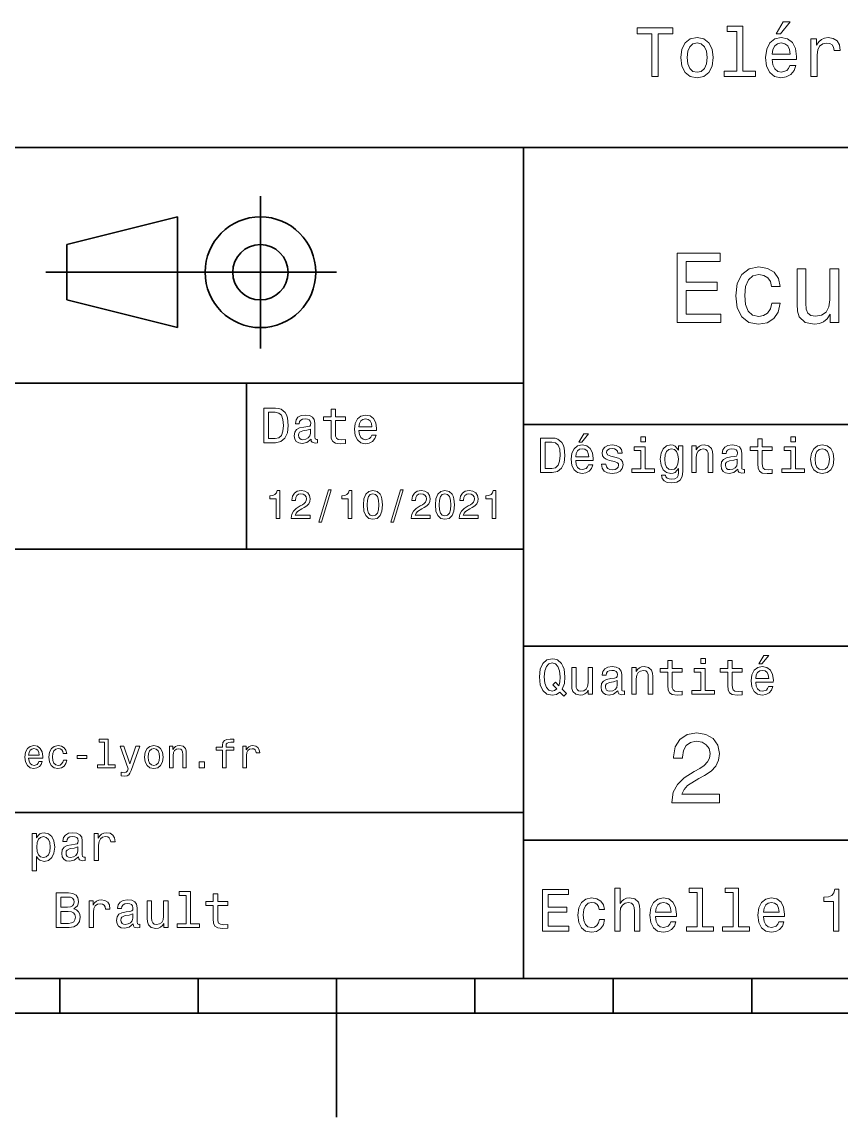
# Model space of a CAD drawing. Extents: x 0 to 297, y 0 to 210.
# Drawn here: x 125.8 to 185, y 0 to 79.1 of the extents above; entities that cross this region are included whole.
import ezdxf

# ---------------------------------------------------------------- set-up
doc = ezdxf.new("R2010")
doc.units = 0

msp = doc.modelspace()

# ---------------------------------------------------------------- linework, layer by layer
at = {"color": 7, "lineweight": 35}
for p, q in [((97, 70), (287, 70)), ((162, 10), (162, 70)), ((127.5, 61), (148.5, 61)), ((97, 53), (162, 53)), ((162, 50), (287, 50)), ((97, 41), (162, 41)), ((162, 34), (287, 34)), ((97, 22), (162, 22)), ((162, 20), (287, 20)), ((10, 10), (287, 10)), ((97, 10), (287, 10)), ((98.5, 7.5), (198.5, 7.5))]:
    msp.add_line(p, q, dxfattribs=at)
at = {"color": 7, "lineweight": 35, "ltscale": 0.275}
msp.add_line((143, 55.5), (143, 66.5), dxfattribs=at)
at = {"color": 7, "lineweight": 35, "ltscale": 0.206155}
for p, q in [((129, 63), (137, 65)), ((137, 57), (129, 59))]:
    msp.add_line(p, q, dxfattribs=at)
at = {"color": 7, "lineweight": 35, "ltscale": 0.2}
msp.add_line((137, 65), (137, 57), dxfattribs=at)
at = {"color": 7, "lineweight": 35, "ltscale": 0.1}
msp.add_line((129, 59), (129, 63), dxfattribs=at)
at = {"color": 7, "lineweight": 35, "ltscale": 0.3}
msp.add_line((142, 41), (142, 53), dxfattribs=at)
at = {"color": 7, "lineweight": 35, "ltscale": 0.0625}
for p, q in [((128.5, 10), (128.5, 7.5)), ((138.5, 10), (138.5, 7.5)), ((158.5, 10), (158.5, 7.5)), ((168.5, 10), (168.5, 7.5)), ((178.5, 10), (178.5, 7.5))]:
    msp.add_line(p, q, dxfattribs=at)
at = {"color": 7, "lineweight": 35, "ltscale": 0.25}
msp.add_line((148.5, 10), (148.5, 0), dxfattribs=at)
at = {"color": 7, "lineweight": 13}
for points in [[(180.278091, 78.219742), (180.575653, 78.219742), (181.276657, 79.077087), (180.782425, 79.077087)], [(171.286026, 75.143372), (171.75, 75.143372), (171.75, 78.219742), (172.809082, 78.219742), (172.809082, 78.643372), (170.221909, 78.643372), (170.221909, 78.219742), (171.286026, 78.219742)], [(177.42868, 78.391212), (177.42868, 75.516571), (176.515854, 75.516571), (176.515854, 75.143372), (178.780258, 75.143372), (178.780258, 75.516571), (177.872482, 75.516571), (177.872482, 78.764412), (176.732712, 78.764412), (176.732712, 78.391212)], [(173.378967, 76.494957), (173.459656, 75.879684), (173.69165, 75.425789), (174.059799, 75.143372), (174.554031, 75.047554), (175.043228, 75.143372), (175.411377, 75.420746), (175.643372, 75.874641), (175.729111, 76.494957), (175.643372, 77.110229), (175.411377, 77.56916), (175.043228, 77.846542), (174.554031, 77.947403), (174.059799, 77.846542), (173.69165, 77.564117), (173.459656, 77.110229)], [(173.832855, 76.5), (173.878235, 76.953888), (174.019455, 77.2817), (174.246399, 77.483429), (174.554031, 77.554031), (174.856628, 77.483429), (175.083572, 77.286743), (175.224777, 76.953888), (175.275223, 76.5), (175.224777, 76.041069), (175.083572, 75.708214), (174.856628, 75.506485), (174.554031, 75.440926), (174.246399, 75.506485), (174.019455, 75.708214), (173.878235, 76.041069)], [(179.970459, 76.368874), (181.745682, 76.368874), (181.750717, 76.575645), (181.670029, 77.155617), (181.44812, 77.58934), (181.095108, 77.851585), (180.626083, 77.947403), (180.167145, 77.846542), (179.814117, 77.564117), (179.587173, 77.105186), (179.506485, 76.5), (179.582138, 75.879684), (179.809082, 75.425789), (180.157059, 75.143372), (180.610947, 75.047554), (181.004318, 75.113113), (181.327087, 75.284584), (181.564117, 75.556915), (181.700287, 75.920029), (181.261536, 75.920029), (181.170746, 75.7183), (181.039627, 75.567001), (180.666428, 75.445969), (180.378967, 75.501442), (180.162109, 75.677956), (180.020889, 75.965416), (179.970459, 76.353745)], [(179.970459, 76.742073), (180.02594, 77.090057), (180.162109, 77.34726), (180.368881, 77.503601), (180.641205, 77.559074), (180.908508, 77.503601), (181.11528, 77.34726), (181.241348, 77.090057), (181.286743, 76.742073)], [(182.784576, 75.143372), (183.228394, 75.143372), (183.228394, 76.691643), (183.273773, 77.064842), (183.409943, 77.33213), (183.631851, 77.493515), (183.929398, 77.548988), (184.151291, 77.513687), (184.317719, 77.412827), (184.418594, 77.241356), (184.453888, 77.009369), (184.90274, 77.009369), (184.842224, 77.41787), (184.675797, 77.710373), (184.398422, 77.886887), (184.020172, 77.947403), (183.76297, 77.907059), (183.541061, 77.806198), (183.344376, 77.634727), (183.188034, 77.40274), (183.188034, 77.851585), (182.784576, 77.851585)], [(173.109512, 57.381123), (176.279541, 57.381123), (176.279541, 57.986309), (173.772339, 57.986309), (173.772339, 59.679394), (176.005768, 59.679394), (176.005768, 60.277374), (173.772339, 60.277374), (173.772339, 61.775936), (176.221893, 61.775936), (176.221893, 62.381123), (173.109512, 62.381123)], [(179.932281, 59.967579), (180.559082, 59.967579), (180.429398, 60.543945), (180.119598, 60.997837), (179.636887, 61.278816), (179.010086, 61.386887), (178.318436, 61.242794), (177.792511, 60.839336), (177.46109, 60.183716), (177.345825, 59.304752), (177.453888, 58.432995), (177.778091, 57.78458), (178.289627, 57.381123), (178.988464, 57.244236), (179.608063, 57.352303), (180.090775, 57.6549), (180.42218, 58.130402), (180.566284, 58.764408), (179.96109, 58.764408), (179.853027, 58.36095), (179.651291, 58.058357), (179.363113, 57.871037), (179.010086, 57.8134), (178.570602, 57.907059), (178.253601, 58.195244), (178.059082, 58.663544), (177.994232, 59.326366), (178.059082, 59.974781), (178.260803, 60.443081), (178.585007, 60.731266), (179.010086, 60.83213), (179.38472, 60.767288), (179.66571, 60.601585), (179.853027, 60.327808)], [(184.788177, 61.25), (184.154175, 61.25), (184.154175, 59.016571), (184.082123, 58.497837), (183.873199, 58.123196), (183.548996, 57.892651), (183.123917, 57.820602), (182.785294, 57.878242), (182.569168, 58.051151), (182.446686, 58.346542), (182.417862, 58.764408), (182.417862, 61.25), (181.783859, 61.25), (181.783859, 58.706772), (181.805481, 58.195244), (181.942368, 57.770172), (182.360229, 57.381123), (183.030258, 57.244236), (183.390488, 57.294666), (183.700287, 57.424351), (183.966858, 57.647694), (184.182999, 57.971901), (184.182999, 57.381123), (184.788177, 57.381123)], [(144.080688, 51.190563), (143.248566, 51.190563), (143.248566, 48.690563), (144.080688, 48.690563), (144.473343, 48.769814), (144.765137, 49.011169), (144.945251, 49.40382), (145.010086, 49.940563), (144.952454, 50.488113), (144.880402, 50.70425), (144.779541, 50.877163), (144.487747, 51.111313), (144.296829, 51.168949)], [(144.055481, 50.891571), (144.329254, 50.837536), (144.516571, 50.671829), (144.628235, 50.376442), (144.664261, 49.940563), (144.624634, 49.519093), (144.51297, 49.223705), (144.322052, 49.047192), (144.055481, 48.989555), (143.583572, 48.989555), (143.583572, 50.891571)], [(146.656342, 48.942726), (146.656342, 48.931919), (146.674347, 48.809441), (146.728394, 48.722984), (146.955338, 48.654541), (147.131851, 48.683357), (147.131851, 48.928314), (147.056198, 48.917507), (146.955338, 48.96434), (146.937317, 49.108429), (146.937317, 50.109871), (146.894089, 50.365635), (146.768005, 50.54575), (146.548264, 50.65382), (146.23848, 50.693443), (145.935883, 50.650219), (145.71254, 50.52774), (145.572052, 50.336815), (145.525223, 50.084656), (145.525223, 50.063042), (145.809799, 50.063042), (145.835022, 50.21434), (145.914261, 50.322407), (146.043945, 50.387249), (146.227661, 50.412464), (146.404175, 50.394455), (146.530258, 50.34042), (146.605911, 50.246758), (146.631119, 50.117077), (146.616714, 49.965778), (146.559082, 49.890129), (146.414978, 49.854107), (146.144806, 49.825291), (145.835022, 49.760448), (145.61528, 49.645176), (145.485596, 49.465057), (145.445969, 49.19849), (145.481995, 48.960735), (145.593658, 48.784222), (145.773773, 48.67255), (146.022339, 48.632927), (146.357346, 48.708576)], [(148.100861, 50.289986), (148.100861, 49.320965), (148.122482, 49.007565), (148.223343, 48.791428), (148.425079, 48.665348), (148.767288, 48.62212), (149.141937, 48.640129), (149.141937, 48.913906), (148.868149, 48.892292), (148.619598, 48.921112), (148.486313, 49.011169), (148.42868, 49.162464), (148.417862, 49.375), (148.417862, 50.289986), (149.141937, 50.289986), (149.141937, 50.560158), (148.417862, 50.560158), (148.417862, 51.125721), (148.100861, 51.125721), (148.100861, 50.560158), (147.553314, 50.560158), (147.553314, 50.289986)], [(150.121765, 49.565922), (151.389771, 49.565922), (151.393372, 49.713619), (151.335739, 50.127884), (151.177231, 50.437683), (150.925079, 50.625), (150.590057, 50.693443), (150.262253, 50.621399), (150.010086, 50.41967), (149.847977, 50.091862), (149.790344, 49.659584), (149.844376, 49.216499), (150.006485, 48.892292), (150.255051, 48.690563), (150.579254, 48.62212), (150.860229, 48.668949), (151.090775, 48.791428), (151.260086, 48.98595), (151.357346, 49.245319), (151.043945, 49.245319), (150.979111, 49.101227), (150.885452, 48.993156), (150.618881, 48.9067), (150.413544, 48.946327), (150.258652, 49.072407), (150.157776, 49.27774), (150.121765, 49.555115)], [(150.121765, 49.832493), (150.161377, 50.081055), (150.258652, 50.264771), (150.406342, 50.376442), (150.600861, 50.416069), (150.791794, 50.376442), (150.939484, 50.264771), (151.029541, 50.081055), (151.061966, 49.832493)], [(146.620316, 49.367798), (146.577087, 49.180477), (146.461823, 49.036385), (146.28891, 48.942726), (146.07637, 48.910305), (145.939484, 48.928314), (145.842224, 48.98595), (145.780975, 49.086815), (145.76297, 49.227306), (145.777374, 49.353386), (145.835022, 49.443443), (146.065567, 49.544312), (146.357346, 49.587536), (146.620316, 49.673992)], [(164.080688, 49.030979), (163.248566, 49.030979), (163.248566, 46.530979), (164.080688, 46.530979), (164.473343, 46.610229), (164.765137, 46.851585), (164.945251, 47.244236), (165.010086, 47.780979), (164.952454, 48.328529), (164.880402, 48.544666), (164.779541, 48.717579), (164.487747, 48.951729), (164.296829, 49.009365)], [(166.004318, 48.728386), (166.216858, 48.728386), (166.717575, 49.340778), (166.364548, 49.340778)], [(170.824203, 49.117435), (170.489197, 49.117435), (170.489197, 48.757202), (170.824203, 48.757202)], [(181.667145, 49.117435), (181.332138, 49.117435), (181.332138, 48.757202), (181.667145, 48.757202)], [(164.055481, 48.731987), (164.329254, 48.677952), (164.516571, 48.512245), (164.628235, 48.216858), (164.664261, 47.780979), (164.624634, 47.359509), (164.51297, 47.064121), (164.322052, 46.887608), (164.055481, 46.829971), (163.583572, 46.829971), (163.583572, 48.731987)], [(165.784576, 47.406338), (167.052597, 47.406338), (167.056198, 47.554035), (166.998566, 47.9683), (166.840057, 48.278099), (166.587891, 48.465416), (166.252884, 48.533859), (165.925079, 48.461815), (165.672913, 48.260086), (165.510803, 47.932278), (165.453171, 47.5), (165.507202, 47.056915), (165.669312, 46.732708), (165.917862, 46.530979), (166.242081, 46.462536), (166.523056, 46.509365), (166.753601, 46.631844), (166.922913, 46.826366), (167.020172, 47.085735), (166.706772, 47.085735), (166.641937, 46.941643), (166.548264, 46.833572), (166.281708, 46.747116), (166.07637, 46.786743), (165.921463, 46.912823), (165.820602, 47.118156), (165.784576, 47.395531)], [(165.784576, 47.672909), (165.824203, 47.921471), (165.921463, 48.105186), (166.069168, 48.216858), (166.263687, 48.256485), (166.454605, 48.216858), (166.60231, 48.105186), (166.692368, 47.921471), (166.724777, 47.672909)], [(168.623199, 47.658501), (168.317001, 47.730545), (168.090057, 47.8134), (168.014404, 47.982708), (168.036026, 48.101585), (168.111664, 48.188038), (168.234146, 48.242073), (168.41066, 48.263687), (168.579971, 48.242073), (168.713257, 48.177231), (168.799713, 48.079971), (168.835739, 47.950287), (169.145538, 47.950287), (169.145538, 47.957493), (169.091492, 48.191643), (168.943802, 48.375359), (168.713257, 48.490635), (168.41066, 48.533859), (168.104462, 48.490635), (167.881119, 48.371758), (167.740631, 48.195244), (167.697403, 47.971901), (167.729828, 47.755764), (167.830688, 47.604465), (167.996399, 47.496399), (168.237747, 47.42075), (168.590775, 47.334293), (168.806915, 47.244236), (168.864548, 47.172188), (168.886169, 47.064121), (168.853745, 46.930836), (168.767288, 46.829971), (168.626801, 46.765129), (168.439484, 46.743515), (168.241348, 46.765129), (168.09726, 46.840778), (168, 46.963257), (167.960373, 47.132565), (167.654175, 47.132565), (167.704605, 46.844379), (167.85231, 46.635445), (168.086456, 46.509365), (168.41066, 46.462536), (168.749283, 46.509365), (168.997833, 46.635445), (169.149139, 46.837173), (169.203171, 47.100143), (169.163544, 47.327087), (169.05188, 47.481987), (168.868149, 47.582851)], [(170.8134, 46.79755), (170.8134, 48.400574), (169.999283, 48.400574), (169.999283, 48.130402), (170.496399, 48.130402), (170.496399, 46.79755), (169.847977, 46.79755), (169.847977, 46.530979), (171.469025, 46.530979), (171.469025, 46.79755)], [(173.518738, 46.617435), (173.518738, 48.465416), (173.216141, 48.465416), (173.216141, 48.152016), (172.967575, 48.4366), (172.816284, 48.508644), (172.646973, 48.533859), (172.340775, 48.461815), (172.103027, 48.260086), (171.94812, 47.935879), (171.894089, 47.5), (171.94812, 47.060516), (172.103027, 46.736309), (172.340775, 46.530979), (172.646973, 46.462536), (172.819885, 46.487751), (172.963974, 46.552593), (173.216141, 46.826366), (173.216141, 46.552593), (173.187317, 46.336456), (173.108063, 46.181557), (172.956772, 46.091499), (172.729828, 46.059078), (172.531708, 46.080692), (172.391205, 46.134727), (172.30835, 46.228386), (172.283142, 46.354465), (171.976944, 46.354465), (171.976944, 46.340057), (172.023773, 46.109509), (172.167862, 45.9366), (172.398407, 45.824928), (172.711823, 45.785301), (173.086456, 45.839336), (173.335022, 45.990635), (173.47551, 46.253601)], [(172.221909, 47.5), (172.254318, 47.820606), (172.351593, 48.058357), (172.502884, 48.198845), (172.704605, 48.249279), (172.917145, 48.198845), (173.075653, 48.058357), (173.172913, 47.820606), (173.208939, 47.5), (173.172913, 47.172188), (173.075653, 46.938038), (172.917145, 46.793949), (172.704605, 46.747116), (172.502884, 46.793949), (172.351593, 46.938038), (172.254318, 47.175793)], [(174.181549, 46.530979), (174.498566, 46.530979), (174.498566, 47.647694), (174.530975, 47.903458), (174.635452, 48.090778), (174.797546, 48.206051), (175.013687, 48.249279), (175.1866, 48.213257), (175.294662, 48.115993), (175.348709, 47.953888), (175.366714, 47.737751), (175.366714, 46.530979), (175.683716, 46.530979), (175.683716, 47.802593), (175.669312, 48.058357), (175.604462, 48.270893), (175.391937, 48.465416), (175.060516, 48.533859), (174.876801, 48.508644), (174.721909, 48.440201), (174.588623, 48.324928), (174.484146, 48.170029), (174.484146, 48.465416), (174.181549, 48.465416)], [(177.499283, 46.783142), (177.499283, 46.772335), (177.517288, 46.649857), (177.57132, 46.5634), (177.798264, 46.494957), (177.974777, 46.523773), (177.974777, 46.76873), (177.899139, 46.757923), (177.798264, 46.804756), (177.780258, 46.948845), (177.780258, 47.950287), (177.73703, 48.206051), (177.610947, 48.386166), (177.391205, 48.494236), (177.081406, 48.533859), (176.778824, 48.490635), (176.555481, 48.368156), (176.414978, 48.177231), (176.368149, 47.925072), (176.368149, 47.903458), (176.65274, 47.903458), (176.677948, 48.054756), (176.757202, 48.162823), (176.886887, 48.227665), (177.070602, 48.25288), (177.247116, 48.234871), (177.373199, 48.180836), (177.448853, 48.087173), (177.47406, 47.957493), (177.459656, 47.806194), (177.402023, 47.730545), (177.257919, 47.694523), (176.987747, 47.665707), (176.677948, 47.600864), (176.458206, 47.485592), (176.328537, 47.305473), (176.28891, 47.038906), (176.324921, 46.801151), (176.4366, 46.624638), (176.616714, 46.512966), (176.86528, 46.473343), (177.200287, 46.548992)], [(178.943802, 48.130402), (178.943802, 47.161381), (178.965424, 46.84798), (179.066284, 46.631844), (179.268005, 46.505764), (179.610229, 46.462536), (179.984863, 46.480545), (179.984863, 46.754322), (179.71109, 46.732708), (179.46254, 46.761528), (179.329254, 46.851585), (179.271606, 47.00288), (179.260803, 47.215416), (179.260803, 48.130402), (179.984863, 48.130402), (179.984863, 48.400574), (179.260803, 48.400574), (179.260803, 48.966137), (178.943802, 48.966137), (178.943802, 48.400574), (178.396255, 48.400574), (178.396255, 48.130402)], [(181.656342, 46.79755), (181.656342, 48.400574), (180.842224, 48.400574), (180.842224, 48.130402), (181.33934, 48.130402), (181.33934, 46.79755), (180.690918, 46.79755), (180.690918, 46.530979), (182.311966, 46.530979), (182.311966, 46.79755)], [(182.762253, 47.496399), (182.819885, 47.056915), (182.985596, 46.732708), (183.248566, 46.530979), (183.601593, 46.462536), (183.951004, 46.530979), (184.213974, 46.729107), (184.379684, 47.053314), (184.440918, 47.496399), (184.379684, 47.935879), (184.213974, 48.263687), (183.951004, 48.461815), (183.601593, 48.533859), (183.248566, 48.461815), (182.985596, 48.260086), (182.819885, 47.935879)], [(183.086456, 47.5), (183.118881, 47.824207), (183.219742, 48.058357), (183.381851, 48.20245), (183.601593, 48.25288), (183.817719, 48.20245), (183.979828, 48.061958), (184.080688, 47.824207), (184.116714, 47.5), (184.080688, 47.172188), (183.979828, 46.934437), (183.817719, 46.790344), (183.601593, 46.743515), (183.381851, 46.790344), (183.219742, 46.934437), (183.118881, 47.172188)], [(177.463257, 47.208214), (177.420029, 47.020893), (177.304749, 46.876801), (177.131851, 46.783142), (176.919312, 46.750721), (176.782425, 46.76873), (176.68515, 46.826366), (176.623917, 46.927231), (176.605911, 47.067722), (176.620316, 47.193802), (176.677948, 47.283859), (176.908508, 47.384727), (177.200287, 47.427952), (177.463257, 47.514408)], [(144.14122, 43.224785), (144.403458, 43.224785), (144.403458, 45.239193), (144.207504, 45.239193), (144.155624, 45.0634), (144.05188, 44.945248), (143.893372, 44.876083), (143.674362, 44.853027), (143.674362, 44.648415), (144.14122, 44.648415)], [(145.224792, 43.224785), (146.599426, 43.224785), (146.599426, 43.472622), (145.51297, 43.472622), (145.573486, 43.60807), (145.677231, 43.720463), (145.997116, 43.925072), (146.167145, 44.011528), (146.357361, 44.135448), (146.492798, 44.279541), (146.570602, 44.44957), (146.599426, 44.642651), (146.55043, 44.884727), (146.414993, 45.074928), (146.207504, 45.195965), (145.939484, 45.239193), (145.662827, 45.190201), (145.452454, 45.054756), (145.317001, 44.838619), (145.270905, 44.553314), (145.270905, 44.51297), (145.533142, 44.51297), (145.533142, 44.536022), (145.559082, 44.731991), (145.636887, 44.876083), (145.760818, 44.9683), (145.925079, 45), (146.092224, 44.971184), (146.216141, 44.899136), (146.296829, 44.786743), (146.325653, 44.645535), (146.305481, 44.51297), (146.250732, 44.400578), (146.158508, 44.302593), (146.031708, 44.216141), (145.861679, 44.12392), (145.579254, 43.945248), (145.380402, 43.755043), (145.262253, 43.524498), (145.224792, 43.233429)], [(147.213257, 42.956772), (147.412109, 42.956772), (148.109512, 45.279541), (147.907791, 45.279541)], [(149.345825, 43.224785), (149.608078, 43.224785), (149.608078, 45.239193), (149.412109, 45.239193), (149.360229, 45.0634), (149.256485, 44.945248), (149.097992, 44.876083), (148.878967, 44.853027), (148.878967, 44.648415), (149.345825, 44.648415)], [(150.438049, 44.201729), (150.481277, 43.749279), (150.616714, 43.426514), (150.832855, 43.230549), (151.132568, 43.167149), (151.429398, 43.230549), (151.645538, 43.426514), (151.778107, 43.749279), (151.824219, 44.201729), (151.778107, 44.651299), (151.723343, 44.829971), (151.645538, 44.976948), (151.429398, 45.172913), (151.132568, 45.239193), (150.832855, 45.172913), (150.616714, 44.974064), (150.481277, 44.651299)], [(152.417877, 42.956772), (152.616714, 42.956772), (153.314133, 45.279541), (153.112396, 45.279541)], [(153.899139, 43.224785), (155.273773, 43.224785), (155.273773, 43.472622), (154.187317, 43.472622), (154.247849, 43.60807), (154.351593, 43.720463), (154.671478, 43.925072), (154.841507, 44.011528), (155.031708, 44.135448), (155.167145, 44.279541), (155.244965, 44.44957), (155.273773, 44.642651), (155.224792, 44.884727), (155.08934, 45.074928), (154.881851, 45.195965), (154.613831, 45.239193), (154.337173, 45.190201), (154.126801, 45.054756), (153.991364, 44.838619), (153.945251, 44.553314), (153.945251, 44.51297), (154.207504, 44.51297), (154.207504, 44.536022), (154.233429, 44.731991), (154.311249, 44.876083), (154.435165, 44.9683), (154.599426, 45), (154.766571, 44.971184), (154.890488, 44.899136), (154.971191, 44.786743), (155, 44.645535), (154.979828, 44.51297), (154.925079, 44.400578), (154.832855, 44.302593), (154.706055, 44.216141), (154.536026, 44.12392), (154.253601, 43.945248), (154.054764, 43.755043), (153.9366, 43.524498), (153.899139, 43.233429)], [(155.642654, 44.201729), (155.685883, 43.749279), (155.821335, 43.426514), (156.037476, 43.230549), (156.337173, 43.167149), (156.634003, 43.230549), (156.850143, 43.426514), (156.982712, 43.749279), (157.028824, 44.201729), (156.982712, 44.651299), (156.927963, 44.829971), (156.850143, 44.976948), (156.634003, 45.172913), (156.337173, 45.239193), (156.037476, 45.172913), (155.821335, 44.974064), (155.685883, 44.651299)], [(157.368881, 43.224785), (158.743515, 43.224785), (158.743515, 43.472622), (157.657059, 43.472622), (157.71759, 43.60807), (157.821335, 43.720463), (158.14122, 43.925072), (158.311249, 44.011528), (158.50145, 44.135448), (158.636887, 44.279541), (158.714706, 44.44957), (158.743515, 44.642651), (158.694534, 44.884727), (158.559082, 45.074928), (158.351593, 45.195965), (158.083572, 45.239193), (157.806915, 45.190201), (157.596542, 45.054756), (157.461105, 44.838619), (157.414993, 44.553314), (157.414993, 44.51297), (157.677231, 44.51297), (157.677231, 44.536022), (157.703171, 44.731991), (157.780991, 44.876083), (157.904907, 44.9683), (158.069168, 45), (158.236313, 44.971184), (158.360229, 44.899136), (158.440918, 44.786743), (158.469742, 44.645535), (158.44957, 44.51297), (158.394821, 44.400578), (158.302597, 44.302593), (158.175797, 44.216141), (158.005768, 44.12392), (157.723343, 43.945248), (157.524506, 43.755043), (157.406342, 43.524498), (157.368881, 43.233429)], [(159.755051, 43.224785), (160.017288, 43.224785), (160.017288, 45.239193), (159.821335, 45.239193), (159.769455, 45.0634), (159.66571, 44.945248), (159.507202, 44.876083), (159.288193, 44.853027), (159.288193, 44.648415), (159.755051, 44.648415)], [(150.714706, 44.201729), (150.737762, 44.550434), (150.809799, 44.801155), (150.939484, 44.948128), (151.132568, 45), (151.322769, 44.948128), (151.452454, 44.801155), (151.524506, 44.550434), (151.547562, 44.201729), (151.524506, 43.850143), (151.452454, 43.599426), (151.322769, 43.45245), (151.132568, 43.403458), (150.939484, 43.45245), (150.809799, 43.599426), (150.737762, 43.850143)], [(155.919312, 44.201729), (155.942368, 44.550434), (156.01442, 44.801155), (156.144104, 44.948128), (156.337173, 45), (156.527374, 44.948128), (156.657059, 44.801155), (156.729111, 44.550434), (156.752167, 44.201729), (156.729111, 43.850143), (156.657059, 43.599426), (156.527374, 43.45245), (156.337173, 43.403458), (156.144104, 43.45245), (156.01442, 43.599426), (155.942368, 43.850143)], [(179.015854, 32.728386), (179.228394, 32.728386), (179.729111, 33.340778), (179.376083, 33.340778)], [(164.642654, 30.685879), (164.916428, 30.401297), (165.107346, 30.592218), (164.811966, 30.894812), (164.963257, 31.305475), (165.010086, 31.780979), (164.941635, 32.339336), (164.862396, 32.56628), (164.757919, 32.753601), (164.46254, 33.009365), (164.282425, 33.074207), (164.08429, 33.099422), (163.702454, 33.009365), (163.41066, 32.757202), (163.223343, 32.342937), (163.158508, 31.780979), (163.223343, 31.219019), (163.407059, 30.804754), (163.698853, 30.54899), (164.08429, 30.462536), (164.39769, 30.520172)], [(164.41571, 30.916426), (164.260803, 30.801151), (164.08429, 30.765129), (163.850143, 30.829971), (163.666428, 31.024494), (163.543945, 31.341497), (163.504318, 31.780979), (163.543945, 32.216858), (163.662827, 32.537464), (163.846542, 32.731987), (164.08429, 32.80043), (164.318451, 32.731987), (164.502167, 32.533859), (164.621033, 32.213257), (164.664261, 31.780979), (164.631851, 31.40634), (164.5634, 31.150576), (164.329254, 31.395533), (164.13472, 31.211815)], [(166.998566, 32.465416), (166.681549, 32.465416), (166.681549, 31.348703), (166.645538, 31.089336), (166.541061, 30.902016), (166.378967, 30.786743), (166.166428, 30.750719), (165.997116, 30.779539), (165.889053, 30.865993), (165.827805, 31.013687), (165.8134, 31.222622), (165.8134, 32.465416), (165.496399, 32.465416), (165.496399, 31.193804), (165.507202, 30.93804), (165.575653, 30.725504), (165.784576, 30.530979), (166.119598, 30.462536), (166.299713, 30.487751), (166.454605, 30.552593), (166.587891, 30.664265), (166.695969, 30.826368), (166.695969, 30.530979), (166.998566, 30.530979)], [(168.824921, 30.78314), (168.824921, 30.772333), (168.842941, 30.649855), (168.896973, 30.5634), (169.123917, 30.494957), (169.30043, 30.523775), (169.30043, 30.768732), (169.224777, 30.757925), (169.123917, 30.804754), (169.105911, 30.948847), (169.105911, 31.950287), (169.062683, 32.206051), (168.9366, 32.386166), (168.716858, 32.494236), (168.407059, 32.533859), (168.104462, 32.490635), (167.881119, 32.368156), (167.740631, 32.177231), (167.693802, 31.925072), (167.693802, 31.903458), (167.978394, 31.903458), (168.003601, 32.054756), (168.082855, 32.162823), (168.21254, 32.227665), (168.396255, 32.25288), (168.572769, 32.234871), (168.698853, 32.180836), (168.77449, 32.087173), (168.799713, 31.957493), (168.785309, 31.806194), (168.727661, 31.730547), (168.583572, 31.694523), (168.3134, 31.665705), (168.003601, 31.600864), (167.783859, 31.48559), (167.654175, 31.305475), (167.614548, 31.038904), (167.650574, 30.801151), (167.762253, 30.62464), (167.942368, 30.512968), (168.190918, 30.473343), (168.52594, 30.54899)], [(169.844376, 30.530979), (170.161377, 30.530979), (170.161377, 31.647694), (170.193802, 31.903458), (170.298279, 32.090778), (170.460373, 32.206051), (170.676514, 32.249279), (170.849426, 32.213257), (170.957489, 32.115993), (171.011536, 31.95389), (171.029541, 31.737751), (171.029541, 30.530979), (171.346542, 30.530979), (171.346542, 31.802593), (171.332138, 32.058357), (171.267288, 32.270893), (171.054749, 32.465416), (170.723343, 32.533859), (170.539627, 32.508644), (170.38472, 32.440201), (170.251434, 32.324928), (170.146973, 32.170029), (170.146973, 32.465416), (169.844376, 32.465416)], [(172.438034, 32.130402), (172.438034, 31.161383), (172.459656, 30.847982), (172.560516, 30.631844), (172.762253, 30.505762), (173.104462, 30.462536), (173.479111, 30.480547), (173.479111, 30.754322), (173.205338, 30.732708), (172.956772, 30.761526), (172.823486, 30.851583), (172.765854, 31.002882), (172.755035, 31.215418), (172.755035, 32.130402), (173.479111, 32.130402), (173.479111, 32.400574), (172.755035, 32.400574), (172.755035, 32.966137), (172.438034, 32.966137), (172.438034, 32.400574), (171.890488, 32.400574), (171.890488, 32.130402)], [(175.161377, 33.117435), (174.82637, 33.117435), (174.82637, 32.757202), (175.161377, 32.757202)], [(176.775223, 32.130402), (176.775223, 31.161383), (176.796829, 30.847982), (176.89769, 30.631844), (177.099426, 30.505762), (177.44165, 30.462536), (177.816284, 30.480547), (177.816284, 30.754322), (177.542511, 30.732708), (177.293945, 30.761526), (177.16066, 30.851583), (177.103027, 31.002882), (177.092224, 31.215418), (177.092224, 32.130402), (177.816284, 32.130402), (177.816284, 32.400574), (177.092224, 32.400574), (177.092224, 32.966137), (176.775223, 32.966137), (176.775223, 32.400574), (176.227661, 32.400574), (176.227661, 32.130402)], [(178.796112, 31.40634), (180.064117, 31.40634), (180.067719, 31.554033), (180.010086, 31.9683), (179.851593, 32.278099), (179.599426, 32.465416), (179.264404, 32.533859), (178.9366, 32.461815), (178.684433, 32.260086), (178.522339, 31.932276), (178.464691, 31.5), (178.518738, 31.056915), (178.680832, 30.732708), (178.929398, 30.530979), (179.253601, 30.462536), (179.534576, 30.509365), (179.765137, 30.631844), (179.934433, 30.826368), (180.031708, 31.085733), (179.718292, 31.085733), (179.653458, 30.941643), (179.559799, 30.833572), (179.293228, 30.747118), (179.087891, 30.786743), (178.932999, 30.912823), (178.832138, 31.118155), (178.796112, 31.395533)], [(175.150574, 30.79755), (175.150574, 32.400574), (174.336456, 32.400574), (174.336456, 32.130402), (174.833572, 32.130402), (174.833572, 30.79755), (174.185165, 30.79755), (174.185165, 30.530979), (175.806198, 30.530979), (175.806198, 30.79755)], [(178.796112, 31.672911), (178.835739, 31.921469), (178.932999, 32.105186), (179.080688, 32.216858), (179.275208, 32.256485), (179.466141, 32.216858), (179.613831, 32.105186), (179.703888, 31.921469), (179.736313, 31.672911)], [(168.78891, 31.208212), (168.745682, 31.020893), (168.630402, 30.876801), (168.457489, 30.78314), (168.244965, 30.750719), (168.108063, 30.768732), (168.010803, 30.826368), (167.94957, 30.927233), (167.931549, 31.067722), (167.945969, 31.193804), (168.003601, 31.283861), (168.234146, 31.384726), (168.52594, 31.427954), (168.78891, 31.514408)], [(172.742065, 22.700289), (176.178665, 22.700289), (176.178665, 23.319885), (173.462524, 23.319885), (173.613831, 23.658503), (173.873199, 23.939482), (174.672897, 24.45101), (175.097977, 24.667147), (175.573486, 24.976946), (175.912094, 25.337177), (176.106628, 25.762249), (176.178665, 26.244957), (176.056183, 26.850143), (175.717575, 27.325649), (175.198837, 27.628242), (174.528809, 27.736313), (173.837173, 27.613834), (173.311234, 27.275217), (172.97261, 26.734871), (172.857346, 26.021614), (172.857346, 25.92075), (173.512955, 25.92075), (173.512955, 25.978386), (173.577805, 26.4683), (173.772324, 26.828531), (174.082123, 27.059078), (174.492783, 27.138329), (174.91066, 27.066282), (175.220459, 26.886168), (175.42218, 26.605188), (175.494232, 26.252163), (175.443802, 25.92075), (175.306915, 25.639771), (175.076355, 25.394814), (174.759354, 25.178675), (174.33429, 24.948128), (173.628235, 24.501442), (173.131119, 24.025938), (172.835724, 23.449568), (172.742065, 22.721903)], [(131.737762, 27.080692), (131.737762, 25.438042), (131.216141, 25.438042), (131.216141, 25.224785), (132.510086, 25.224785), (132.510086, 25.438042), (131.991364, 25.438042), (131.991364, 27.293949), (131.340057, 27.293949), (131.340057, 27.080692)], [(140.259369, 26.504324), (140.259369, 25.224785), (140.51297, 25.224785), (140.51297, 26.504324), (141.08934, 26.504324), (141.08934, 26.720463), (140.51297, 26.720463), (140.51297, 26.815563), (140.533142, 26.930836), (140.599426, 27.008646), (140.711823, 27.054756), (140.873199, 27.072046), (141.08934, 27.06052), (141.08934, 27.279539), (140.815567, 27.293949), (140.567734, 27.268013), (140.394821, 27.190203), (140.291077, 27.054756), (140.259369, 26.861671), (140.259369, 26.720463), (139.795395, 26.720463), (139.795395, 26.504324)], [(126.250725, 25.925074), (127.265129, 25.925074), (127.268013, 26.043228), (127.221909, 26.374641), (127.0951, 26.622478), (126.893372, 26.772335), (126.625366, 26.827091), (126.363113, 26.769453), (126.161385, 26.60807), (126.0317, 26.345821), (125.985596, 26), (126.028824, 25.645535), (126.158501, 25.386168), (126.357353, 25.224785), (126.616714, 25.170031), (126.841499, 25.207495), (127.02594, 25.305477), (127.161385, 25.461096), (127.239197, 25.668589), (126.988472, 25.668589), (126.9366, 25.553314), (126.861671, 25.46686), (126.648415, 25.397696), (126.484154, 25.429396), (126.360229, 25.53026), (126.279541, 25.694525), (126.250725, 25.916428)], [(126.250725, 26.138329), (126.282425, 26.337177), (126.360229, 26.48415), (126.478386, 26.573488), (126.63401, 26.605188), (126.786743, 26.573488), (126.9049, 26.48415), (126.976944, 26.337177), (127.002884, 26.138329)], [(128.749283, 26.259367), (129, 26.259367), (128.948135, 26.489914), (128.824203, 26.671471), (128.631134, 26.783863), (128.380402, 26.827091), (128.103745, 26.769453), (127.893372, 26.60807), (127.760811, 26.345821), (127.714699, 25.994238), (127.757927, 25.645535), (127.887611, 25.386168), (128.092224, 25.224785), (128.371765, 25.170031), (128.619598, 25.213257), (128.812683, 25.334295), (128.945251, 25.524496), (129.002884, 25.778099), (128.760803, 25.778099), (128.717575, 25.616716), (128.636887, 25.495678), (128.521622, 25.42075), (128.380402, 25.397696), (128.20462, 25.43516), (128.07782, 25.550434), (128, 25.737753), (127.974068, 26.002882), (128, 26.262249), (128.080688, 26.449568), (128.210373, 26.564842), (128.380402, 26.605188), (128.530258, 26.579252), (128.642654, 26.51297), (128.717575, 26.40346)], [(129.746399, 25.884727), (130.443802, 25.884727), (130.443802, 26.112392), (129.746399, 26.112392)], [(134.008652, 26.772335), (133.56485, 25.49856), (133.129684, 26.772335), (132.853027, 26.772335), (133.440918, 25.13833), (133.389053, 24.994238), (133.308365, 24.896255), (133.172913, 24.864553), (132.939484, 24.893373), (132.939484, 24.648417), (133.184448, 24.62536), (133.360229, 24.648417), (133.484161, 24.720463), (133.573486, 24.844381), (133.651306, 25.025938), (134.279541, 26.772335)], [(134.62825, 25.99712), (134.674347, 25.645535), (134.806915, 25.386168), (135.017303, 25.224785), (135.299713, 25.170031), (135.579254, 25.224785), (135.789627, 25.383286), (135.922195, 25.642653), (135.971191, 25.99712), (135.922195, 26.348703), (135.789627, 26.610952), (135.579254, 26.769453), (135.299713, 26.827091), (135.017303, 26.769453), (134.806915, 26.60807), (134.674347, 26.348703)], [(134.887604, 26), (134.913544, 26.259367), (134.994232, 26.446688), (135.123932, 26.56196), (135.299713, 26.602306), (135.472626, 26.56196), (135.60231, 26.449568), (135.682999, 26.259367), (135.711823, 26), (135.682999, 25.737753), (135.60231, 25.547552), (135.472626, 25.432278), (135.299713, 25.394814), (135.123932, 25.432278), (134.994232, 25.547552), (134.913544, 25.737753)], [(136.438049, 25.224785), (136.69165, 25.224785), (136.69165, 26.118156), (136.71759, 26.322767), (136.801163, 26.472624), (136.930847, 26.564842), (137.10376, 26.599424), (137.242081, 26.570606), (137.328537, 26.492796), (137.371765, 26.363113), (137.386169, 26.190203), (137.386169, 25.224785), (137.639771, 25.224785), (137.639771, 26.242077), (137.62825, 26.446688), (137.57637, 26.616716), (137.406342, 26.772335), (137.14122, 26.827091), (136.994247, 26.806917), (136.870331, 26.752163), (136.763702, 26.659943), (136.680115, 26.536024), (136.680115, 26.772335), (136.438049, 26.772335)], [(141.737762, 25.224785), (141.991364, 25.224785), (141.991364, 26.10951), (142.017303, 26.322767), (142.095108, 26.475506), (142.221909, 26.567724), (142.391937, 26.599424), (142.518738, 26.579252), (142.613831, 26.521614), (142.671478, 26.423632), (142.69165, 26.291067), (142.948135, 26.291067), (142.913544, 26.524496), (142.818451, 26.691643), (142.659943, 26.792507), (142.443817, 26.827091), (142.296844, 26.804035), (142.170044, 26.746399), (142.057648, 26.648417), (141.968307, 26.515852), (141.968307, 26.772335), (141.737762, 26.772335)], [(138.570618, 25.224785), (138.968307, 25.224785), (138.968307, 25.654181), (138.570618, 25.654181)], [(126.829254, 20.166426), (126.829254, 20.465418), (126.512253, 20.465418), (126.512253, 17.7817), (126.829254, 17.7817), (126.829254, 18.826368), (126.940926, 18.657061), (127.067009, 18.545389), (127.38401, 18.462536), (127.6866, 18.530979), (127.924355, 18.736311), (128.079254, 19.060518), (128.136887, 19.5), (128.079254, 19.935879), (127.924355, 20.260086), (127.6866, 20.461815), (127.38401, 20.533861), (127.211098, 20.512247), (127.0634, 20.443804), (126.937325, 20.328529)], [(127.329971, 18.747118), (127.117439, 18.793947), (126.96254, 18.93804), (126.86528, 19.17219), (126.832855, 19.5), (126.86528, 19.824207), (126.96254, 20.058357), (127.117439, 20.198847), (127.329971, 20.249279), (127.524498, 20.198847), (127.679398, 20.054754), (127.776657, 19.820604), (127.812683, 19.5), (127.776657, 19.175793), (127.679398, 18.93804), (127.524498, 18.793947)], [(129.847992, 18.78314), (129.847992, 18.772333), (129.865997, 18.649855), (129.920029, 18.5634), (130.146973, 18.494957), (130.323486, 18.523775), (130.323486, 18.768732), (130.247849, 18.757925), (130.146973, 18.804754), (130.128967, 18.948847), (130.128967, 19.950287), (130.085739, 20.206051), (129.959656, 20.386166), (129.739914, 20.494236), (129.430115, 20.533861), (129.127533, 20.490633), (128.904175, 20.368155), (128.763687, 20.177233), (128.716858, 19.925072), (128.716858, 19.903458), (129.00145, 19.903458), (129.026657, 20.054754), (129.105911, 20.162823), (129.235596, 20.227665), (129.419312, 20.252882), (129.595825, 20.234869), (129.721909, 20.180836), (129.797562, 20.087175), (129.822769, 19.957493), (129.808365, 19.806194), (129.750732, 19.730547), (129.606628, 19.694523), (129.336456, 19.665705), (129.026657, 19.600864), (128.806915, 19.48559), (128.677246, 19.305475), (128.637619, 19.038904), (128.67363, 18.801151), (128.785309, 18.62464), (128.965424, 18.512968), (129.213989, 18.473343), (129.548996, 18.54899)], [(130.986313, 18.530979), (131.303314, 18.530979), (131.303314, 19.636887), (131.335739, 19.903458), (131.432999, 20.094379), (131.591507, 20.209654), (131.804047, 20.249279), (131.96254, 20.224062), (132.081421, 20.152016), (132.153473, 20.029537), (132.17868, 19.863832), (132.499283, 19.863832), (132.456055, 20.155619), (132.337189, 20.364553), (132.139053, 20.490633), (131.868881, 20.533861), (131.685165, 20.505043), (131.526657, 20.432997), (131.386169, 20.310518), (131.274506, 20.144812), (131.274506, 20.465418), (130.986313, 20.465418)], [(129.811966, 19.208212), (129.768738, 19.020893), (129.653458, 18.876801), (129.48056, 18.78314), (129.268021, 18.750719), (129.131134, 18.768732), (129.033875, 18.826368), (128.972626, 18.927233), (128.95462, 19.067722), (128.969025, 19.193804), (129.026657, 19.283861), (129.257202, 19.384726), (129.548996, 19.427954), (129.811966, 19.514408)], [(129.523056, 15.041427), (129.775208, 15.25036), (129.840057, 15.39085), (129.861664, 15.563761), (129.814835, 15.833934), (129.674347, 16.028458), (129.447403, 16.147335), (129.130402, 16.190563), (128.240631, 16.190563), (128.240631, 13.690562), (129.180832, 13.690562), (129.515854, 13.740994), (129.764404, 13.888689), (129.919312, 14.122839), (129.973343, 14.439842), (129.940918, 14.652378), (129.854462, 14.828891), (129.713974, 14.958574)], [(129.061951, 15.153098), (128.572052, 15.153098), (128.572052, 15.891571), (129.090775, 15.891571), (129.285294, 15.869957), (129.42218, 15.805116), (129.505035, 15.693444), (129.533859, 15.527738), (129.501434, 15.362032), (129.414978, 15.246758), (129.267288, 15.174712)], [(137.631851, 16.010447), (137.631851, 13.957133), (136.979828, 13.957133), (136.979828, 13.690562), (138.59726, 13.690562), (138.59726, 13.957133), (137.948853, 13.957133), (137.948853, 16.277018), (137.134735, 16.277018), (137.134735, 16.010447)], [(139.595093, 15.289986), (139.595093, 14.320966), (139.616714, 14.007565), (139.717575, 13.791427), (139.919312, 13.665346), (140.261536, 13.622118), (140.636169, 13.64013), (140.636169, 13.913905), (140.362396, 13.892291), (140.113831, 13.92111), (139.980545, 14.011168), (139.922913, 14.162464), (139.912109, 14.375), (139.912109, 15.289986), (140.636169, 15.289986), (140.636169, 15.560159), (139.912109, 15.560159), (139.912109, 16.125721), (139.595093, 16.125721), (139.595093, 15.560159), (139.047546, 15.560159), (139.047546, 15.289986)], [(163.393372, 13.428675), (165.295395, 13.428675), (165.295395, 13.791787), (163.791061, 13.791787), (163.791061, 14.807637), (165.131119, 14.807637), (165.131119, 15.166427), (163.791061, 15.166427), (163.791061, 16.065563), (165.260803, 16.065563), (165.260803, 16.428675), (163.393372, 16.428675)], [(167.48703, 14.980548), (167.863113, 14.980548), (167.785309, 15.326369), (167.599426, 15.598703), (167.309799, 15.767292), (166.933716, 15.832133), (166.518738, 15.745678), (166.203171, 15.503603), (166.004318, 15.110231), (165.935165, 14.582853), (166, 14.059798), (166.194519, 13.67075), (166.501434, 13.428675), (166.920746, 13.346542), (167.292511, 13.411384), (167.582138, 13.592939), (167.780975, 13.878242), (167.867432, 14.258646), (167.504318, 14.258646), (167.439484, 14.016571), (167.318451, 13.835014), (167.145538, 13.722623), (166.933716, 13.688041), (166.670029, 13.744237), (166.479828, 13.917148), (166.363113, 14.198127), (166.324203, 14.595821), (166.363113, 14.984871), (166.484146, 15.26585), (166.67868, 15.438761), (166.933716, 15.49928), (167.158508, 15.460375), (167.327087, 15.360951), (167.439484, 15.196686)], [(168.610947, 13.428675), (168.991348, 13.428675), (168.991348, 14.768732), (169.030258, 15.075649), (169.155624, 15.300432), (169.350143, 15.438761), (169.609512, 15.490635), (169.817001, 15.447407), (169.946686, 15.330692), (170.011536, 15.136168), (170.033142, 14.876801), (170.033142, 13.428675), (170.413544, 13.428675), (170.413544, 14.954612), (170.396255, 15.261528), (170.318451, 15.516571), (170.0634, 15.75), (169.66571, 15.832133), (169.44957, 15.801874), (169.263687, 15.719741), (169.108063, 15.590058), (168.991348, 15.412825), (168.991348, 16.532421), (168.610947, 16.532421)], [(171.546112, 14.479107), (173.067719, 14.479107), (173.072052, 14.656341), (173.002884, 15.153459), (172.812683, 15.525217), (172.510086, 15.75), (172.108063, 15.832133), (171.714691, 15.745678), (171.412109, 15.503603), (171.217575, 15.110231), (171.148422, 14.591499), (171.213257, 14.059798), (171.407776, 13.67075), (171.706055, 13.428675), (172.095108, 13.346542), (172.432281, 13.402739), (172.708939, 13.549712), (172.912109, 13.783141), (173.028824, 14.09438), (172.65274, 14.09438), (172.574936, 13.92147), (172.46254, 13.791787), (172.142654, 13.688041), (171.896255, 13.735591), (171.710373, 13.886888), (171.58934, 14.133286), (171.546112, 14.466139)], [(174.572052, 16.212536), (174.572052, 13.748559), (173.789627, 13.748559), (173.789627, 13.428675), (175.730545, 13.428675), (175.730545, 13.748559), (174.952454, 13.748559), (174.952454, 16.532421), (173.97551, 16.532421), (173.97551, 16.212536)], [(177.174347, 16.212536), (177.174347, 13.748559), (176.391937, 13.748559), (176.391937, 13.428675), (178.332855, 13.428675), (178.332855, 13.748559), (177.554749, 13.748559), (177.554749, 16.532421), (176.577805, 16.532421), (176.577805, 16.212536)], [(179.353027, 14.479107), (180.874634, 14.479107), (180.878967, 14.656341), (180.809799, 15.153459), (180.619598, 15.525217), (180.317001, 15.75), (179.914978, 15.832133), (179.521606, 15.745678), (179.219025, 15.503603), (179.02449, 15.110231), (178.955338, 14.591499), (179.020172, 14.059798), (179.214691, 13.67075), (179.51297, 13.428675), (179.902023, 13.346542), (180.239197, 13.402739), (180.515854, 13.549712), (180.719025, 13.783141), (180.835739, 14.09438), (180.459656, 14.09438), (180.381851, 13.92147), (180.269455, 13.791787), (179.94957, 13.688041), (179.703171, 13.735591), (179.517288, 13.886888), (179.396255, 14.133286), (179.353027, 14.466139)], [(184.416412, 13.428675), (184.809784, 13.428675), (184.809784, 16.450289), (184.515839, 16.450289), (184.438034, 16.1866), (184.28241, 16.009367), (184.044662, 15.905621), (183.716125, 15.871038), (183.716125, 15.564121), (184.416412, 15.564121)], [(130.614548, 13.690562), (130.931549, 13.690562), (130.931549, 14.79647), (130.963974, 15.063041), (131.061234, 15.253963), (131.219742, 15.369237), (131.432281, 15.408862), (131.590775, 15.383646), (131.709656, 15.3116), (131.781693, 15.189121), (131.806915, 15.023416), (132.127518, 15.023416), (132.08429, 15.315202), (131.965424, 15.524136), (131.767288, 15.650216), (131.497116, 15.693444), (131.3134, 15.664625), (131.154892, 15.59258), (131.014404, 15.470101), (130.90274, 15.304395), (130.90274, 15.625), (130.614548, 15.625)], [(133.8134, 13.942723), (133.8134, 13.931917), (133.831406, 13.809439), (133.885452, 13.722983), (134.112396, 13.654539), (134.28891, 13.683357), (134.28891, 13.928314), (134.213257, 13.917507), (134.112396, 13.964337), (134.094376, 14.10843), (134.094376, 15.109871), (134.051147, 15.365634), (133.925079, 15.54575), (133.705322, 15.653819), (133.395538, 15.693444), (133.092941, 15.650216), (132.869598, 15.527738), (132.729111, 15.336816), (132.682281, 15.084655), (132.682281, 15.063041), (132.966858, 15.063041), (132.992065, 15.214337), (133.07132, 15.322407), (133.201004, 15.387248), (133.38472, 15.412464), (133.561234, 15.394453), (133.687317, 15.340418), (133.76297, 15.246758), (133.788177, 15.117075), (133.773773, 14.965778), (133.716141, 14.89013), (133.572052, 14.854107), (133.30188, 14.825289), (132.992065, 14.760447), (132.772339, 14.645173), (132.642654, 14.465058), (132.603027, 14.198487), (132.639053, 13.960735), (132.750717, 13.784223), (132.930832, 13.672551), (133.179398, 13.632925), (133.514404, 13.708573)], [(136.324203, 15.625), (136.007202, 15.625), (136.007202, 14.508286), (135.971176, 14.248919), (135.866714, 14.0616), (135.704605, 13.946326), (135.492081, 13.910303), (135.322769, 13.939121), (135.214691, 14.025577), (135.153458, 14.173271), (135.139053, 14.382205), (135.139053, 15.625), (134.822052, 15.625), (134.822052, 14.353387), (134.832855, 14.097623), (134.901291, 13.885087), (135.110229, 13.690562), (135.445251, 13.622118), (135.625366, 13.647335), (135.780258, 13.712176), (135.913544, 13.823848), (136.021606, 13.985951), (136.021606, 13.690562), (136.324203, 13.690562)], [(171.546112, 14.798992), (171.593658, 15.097262), (171.710373, 15.317724), (171.887604, 15.45173), (172.121033, 15.49928), (172.350143, 15.45173), (172.527374, 15.317724), (172.635452, 15.097262), (172.674347, 14.798992)], [(179.353027, 14.798992), (179.400574, 15.097262), (179.517288, 15.317724), (179.694519, 15.45173), (179.927948, 15.49928), (180.157059, 15.45173), (180.33429, 15.317724), (180.442368, 15.097262), (180.481262, 14.798992)], [(129.141205, 13.989553), (128.572052, 13.989553), (128.572052, 14.850505), (129.108795, 14.850505), (129.335724, 14.825289), (129.497833, 14.74964), (129.595093, 14.619957), (129.627518, 14.432637), (129.595093, 14.23451), (129.505035, 14.097623), (129.353745, 14.01477)], [(133.777374, 14.367796), (133.734146, 14.180476), (133.618881, 14.036384), (133.445969, 13.942723), (133.233429, 13.910303), (133.096542, 13.928314), (132.999283, 13.985951), (132.938034, 14.086816), (132.920029, 14.227305), (132.934433, 14.353387), (132.992065, 14.443444), (133.222626, 14.544309), (133.514404, 14.587536), (133.777374, 14.673991)]]:
    msp.add_lwpolyline(points, close=True, dxfattribs=at)
at = {"color": 7, "lineweight": 35}
for radius in [4, 2]:
    msp.add_circle((143, 61), radius, dxfattribs=at)

doc.saveas('drawing.dxf')
